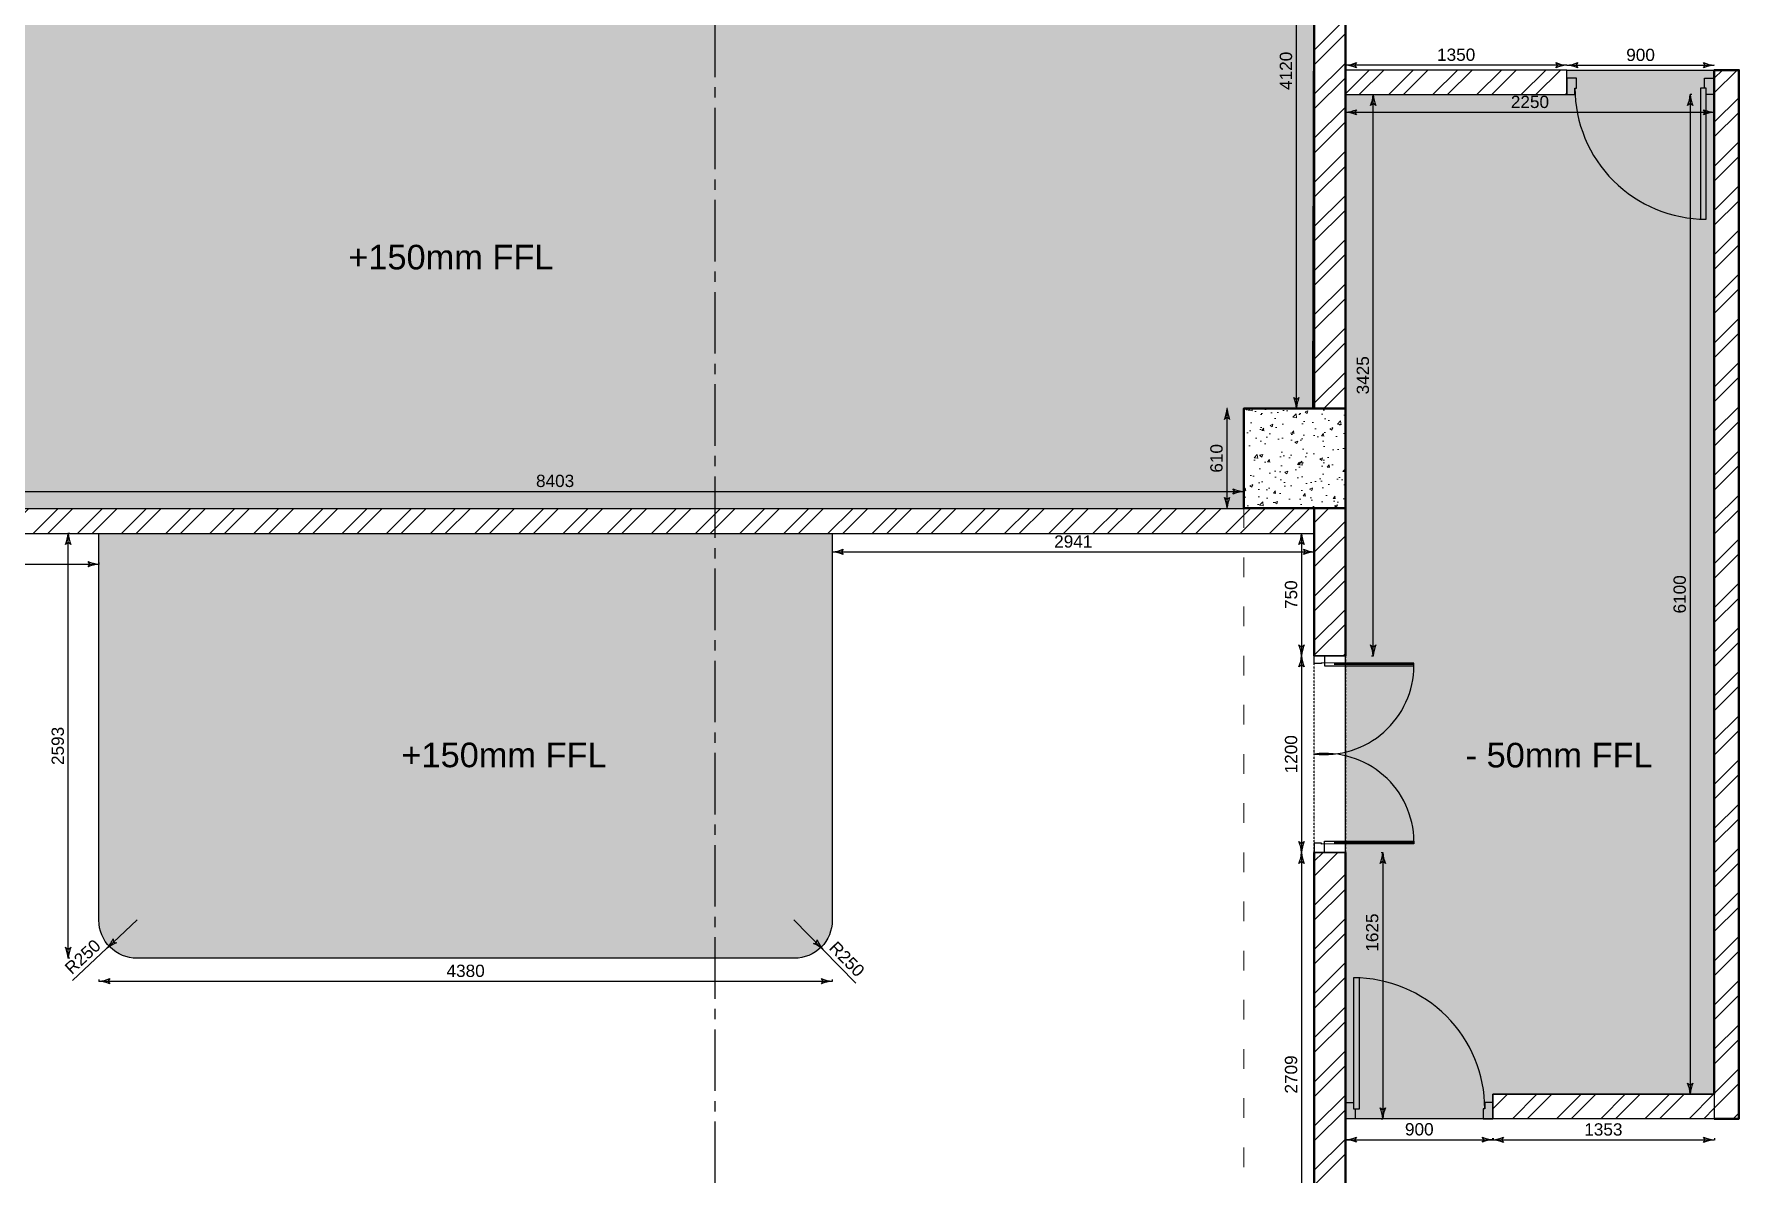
# Model space of a CAD drawing. Header units: millimetres. Extents: x 68727 to 319899, y -4876 to 265722.
# Drawn here: x 189694 to 200095, y 72182 to 79138 of the extents above; entities that cross this region are included whole.
import ezdxf

# ---------------------------------------------------------------- set-up
doc = ezdxf.new("R2010")
doc.units = ezdxf.units.MM
for name, pattern in [('ACAD_ISO03W100', [30, 12, -18]), ('CENTER2', [1.125, 0.75, -0.125, 0.125, -0.125]), ('HIDDEN', [9.525, 6.35, -3.175]), ('WALL', [21, 12, -3, 0, -3, 0, -3])]:
    doc.linetypes.add(name, pattern=pattern)
for name, color, linetype in [('Dimensions', 172, 'Continuous'), ('Door', 23, 'Continuous'), ('POLY', 6, 'Continuous')]:
    doc.layers.add(name, color=color, linetype=linetype)
for name, color, linetype, lineweight in [('HACH', 252, 'Continuous', 13), ('LS_DR_Plan Beam', 9, 'HIDDEN', 0), ('LS_DR_Wall', 7, 'Continuous', 35), ('SECTIONS', 10, 'Continuous', 25), ('wall', 5, 'Continuous', 30), ('wall1', 2, 'WALL', 25)]:
    doc.layers.add(name, color=color, linetype=linetype, lineweight=lineweight)
doc.styles.get("Standard").update_dxf_attribs({"font": 'arial.ttf'})
doc.dimstyles.new('SC-25', dxfattribs={"dimtxt": 75, "dimasz": 0.4, "dimexe": 1, "dimexo": 100, "dimgap": 25, "dimtad": 1, "dimdec": 0, "dimzin": 0, "dimdsep": 46, "dimtxsty": 'Standard', "dimblk1": 'A1', "dimblk2": 'A1', "dimsah": 1, "dimcen": 0.09, "dimdle": 3, "dimclrd": 1, "dimclre": 1, "dimclrt": 1, "dimadec": 0, "dimazin": 0, "dimtfac": 1, "dimtdec": 0, "dimtofl": 0, "dimtmove": 0, "dimatfit": 2, "dimldrblk": 'A1', "dimfxl": 10, "dimfxlon": 1, "dimtolj": 1, "dimtzin": 0, "dimarcsym": 0})
pattern_1 = [(45, (-645864.49, -131860.55), (-134.70384, 134.70384), []), (45, (-645774.69, -131860.55), (-134.70384, 134.70384), [])]
pattern_2 = [(45, (-20902.38, 0), (-134.70384, 134.70384), []), (45, (-20812.57, 0), (-134.70384, 134.70384), [])]
pattern_3 = [(0, (0, 0), (0, 69.85), [50.8, -19.05]), (90, (0, 0), (-69.85, 4e-15), [50.8, -19.05])]

# ---------------------------------------------------------------- blocks, each defined once
blk = doc.blocks.new('A1')
at = {"layer": 'wall', "color": 1}
for p, q in [((-138, 0), (-167, 40)), ((-167, -40), (-138, 0))]:
    blk.add_line(p, q, dxfattribs=at)
for centre, start, end in [((53, 586), 248, 264.8035), ((53, -586), 95.1965, 112)]:
    blk.add_arc(centre, 589, start, end, dxfattribs=at)
blk = doc.blocks.new('*D599')
at = {"layer": 'Defpoints', "color": 0, "transparency": 16777216}
for p in [(197505, 76091), (197427, 75343), (197505, 75343)]:
    blk.add_point(p, dxfattribs=at)
at = {"layer": 'Dimensions', "color": 1, "lineweight": -2, "transparency": 16777216}
for p, q in [((197427, 76091), (197426, 76091)), ((197427, 76090), (197427, 75344)), ((197427, 75343), (197426, 75343))]:
    blk.add_line(p, q, dxfattribs=at)
at = {"layer": 'Dimensions', "color": 1, "lineweight": -2, "transparency": 16777216, "xscale": 0.4, "yscale": 0.4, "zscale": 0.4}
for p, rotation in [((197427, 76091), 90), ((197427, 75343), 270)]:
    blk.add_blockref('A1', p, dxfattribs=dict(at, rotation=rotation))
at = {"layer": 'Dimensions', "color": 1, "transparency": 16777216, "insert": (197363, 75717), "char_height": 75, "attachment_point": 5, "rotation": 90}
blk.add_mtext('\\A1;750', dxfattribs=at)
blk = doc.blocks.new('*D588')
at = {"layer": 'Defpoints', "color": 0, "transparency": 16777216}
for p in [(197505, 75343), (197427, 74143), (197505, 74143)]:
    blk.add_point(p, dxfattribs=at)
at = {"layer": 'Dimensions', "color": 1, "lineweight": -2, "transparency": 16777216}
for p, q in [((197427, 75343), (197426, 75343)), ((197427, 75343), (197427, 74144)), ((197427, 74143), (197426, 74143))]:
    blk.add_line(p, q, dxfattribs=at)
at = {"layer": 'Dimensions', "color": 1, "lineweight": -2, "transparency": 16777216, "xscale": 0.4, "yscale": 0.4, "zscale": 0.4}
for p, rotation in [((197427, 75343), 90), ((197427, 74143), 270)]:
    blk.add_blockref('A1', p, dxfattribs=dict(at, rotation=rotation))
at = {"layer": 'Dimensions', "color": 1, "transparency": 16777216, "insert": (197363, 74743), "char_height": 75, "attachment_point": 5, "rotation": 90}
blk.add_mtext('\\A1;1200', dxfattribs=at)
blk = doc.blocks.new('*D589')
at = {"layer": 'Defpoints', "color": 0, "transparency": 16777216}
for p in [(197505, 74143), (197015, 71434), (197427, 71434)]:
    blk.add_point(p, dxfattribs=at)
at = {"layer": 'Dimensions', "color": 1, "lineweight": -2, "transparency": 16777216}
for p, q in [((197427, 74143), (197426, 74143)), ((197427, 74143), (197427, 71435)), ((197417, 71434), (197428, 71434))]:
    blk.add_line(p, q, dxfattribs=at)
at = {"layer": 'Dimensions', "color": 1, "lineweight": -2, "transparency": 16777216, "xscale": 0.4, "yscale": 0.4, "zscale": 0.4}
for p, rotation in [((197427, 74143), 90), ((197427, 71434), 270)]:
    blk.add_blockref('A1', p, dxfattribs=dict(at, rotation=rotation))
at = {"layer": 'Dimensions', "color": 1, "transparency": 16777216, "insert": (197363, 72789), "char_height": 75, "attachment_point": 5, "rotation": 90}
blk.add_mtext('\\A1;2709', dxfattribs=at)
blk = doc.blocks.new('*D584')
at = {"layer": 'Defpoints', "color": 0, "transparency": 16777216}
for p in [(197075, 76347), (188672, 76241), (197075, 76244)]:
    blk.add_point(p, dxfattribs=at)
at = {"layer": 'Dimensions', "color": 1, "lineweight": -2, "transparency": 16777216}
for p, q in [((188672, 76341), (188672, 76348)), ((188672, 76347), (197074, 76347)), ((197075, 76344), (197075, 76348))]:
    blk.add_line(p, q, dxfattribs=at)
at = {"layer": 'Dimensions', "color": 1, "lineweight": -2, "transparency": 16777216, "xscale": 0.4, "yscale": 0.4, "zscale": 0.4, "rotation": 180}
blk.add_blockref('A1', (188672, 76347), dxfattribs=at)
at = {"layer": 'Dimensions', "color": 1, "lineweight": -2, "transparency": 16777216, "xscale": 0.4, "yscale": 0.4, "zscale": 0.4}
blk.add_blockref('A1', (197075, 76347), dxfattribs=at)
at = {"layer": 'Dimensions', "color": 1, "transparency": 16777216, "insert": (192873, 76411), "char_height": 75, "attachment_point": 5}
blk.add_mtext('\\A1;8403', dxfattribs=at)
blk = doc.blocks.new('*D585')
at = {"layer": 'Defpoints', "color": 0, "transparency": 16777216}
for p in [(196972, 76854), (197075, 76854), (197075, 76244)]:
    blk.add_point(p, dxfattribs=at)
at = {"layer": 'Dimensions', "color": 1, "lineweight": -2, "transparency": 16777216}
for p, q in [((196975, 76854), (196971, 76854)), ((196972, 76245), (196972, 76854)), ((196975, 76244), (196971, 76244))]:
    blk.add_line(p, q, dxfattribs=at)
at = {"layer": 'Dimensions', "color": 1, "lineweight": -2, "transparency": 16777216, "xscale": 0.4, "yscale": 0.4, "zscale": 0.4}
for p, rotation in [((196972, 76854), 90), ((196972, 76244), 270)]:
    blk.add_blockref('A1', p, dxfattribs=dict(at, rotation=rotation))
at = {"layer": 'Dimensions', "color": 1, "transparency": 16777216, "insert": (196908, 76549), "char_height": 75, "attachment_point": 5, "rotation": 90}
blk.add_mtext('\\A1;610', dxfattribs=at)
blk = doc.blocks.new('*D636')
at = {"layer": 'Defpoints', "color": 0, "transparency": 16777216}
for p in [(197395, 80974), (197504, 80974), (197505, 76854)]:
    blk.add_point(p, dxfattribs=at)
at = {"layer": 'Dimensions', "color": 1, "lineweight": -2, "transparency": 16777216}
for p, q in [((197404, 80974), (197394, 80974)), ((197395, 76855), (197395, 80974)), ((197405, 76854), (197394, 76854))]:
    blk.add_line(p, q, dxfattribs=at)
at = {"layer": 'Dimensions', "color": 1, "lineweight": -2, "transparency": 16777216, "xscale": 0.4, "yscale": 0.4, "zscale": 0.4}
for p, rotation in [((197395, 80974), 90), ((197395, 76854), 270)]:
    blk.add_blockref('A1', p, dxfattribs=dict(at, rotation=rotation))
at = {"layer": 'Dimensions', "color": 1, "transparency": 16777216, "insert": (197332, 78914), "char_height": 75, "attachment_point": 5, "rotation": 90}
blk.add_mtext('\\A1;4120', dxfattribs=at)
blk = doc.blocks.new('*D637')
at = {"layer": 'Defpoints', "color": 0, "transparency": 16777216}
for p in [(190322, 73730), (190139, 73559)]:
    blk.add_point(p, dxfattribs=at)
at = {"layer": 'POLY', "color": 1, "lineweight": -2, "transparency": 16777216}
for p, q in [((190324, 73732), (190140, 73560)), ((190139, 73559), (189929, 73363))]:
    blk.add_line(p, q, dxfattribs=at)
at = {"layer": 'POLY', "color": 1, "lineweight": -2, "transparency": 16777216, "xscale": 0.4, "yscale": 0.4, "zscale": 0.4, "rotation": 223.0722419436155}
blk.add_blockref('A1', (190139, 73559), dxfattribs=at)
at = {"layer": 'POLY', "color": 1, "transparency": 16777216, "insert": (189991, 73507), "char_height": 75, "attachment_point": 5, "rotation": 43.0722}
blk.add_mtext('\\A1;R250', dxfattribs=at)
blk = doc.blocks.new('*D638')
at = {"layer": 'Defpoints', "color": 0, "transparency": 16777216}
for p in [(194332, 73730), (194507, 73552)]:
    blk.add_point(p, dxfattribs=at)
at = {"layer": 'POLY', "color": 1, "lineweight": -2, "transparency": 16777216}
for p, q in [((194330, 73732), (194507, 73552)), ((194507, 73552), (194708, 73346))]:
    blk.add_line(p, q, dxfattribs=at)
at = {"layer": 'POLY', "color": 1, "lineweight": -2, "transparency": 16777216, "xscale": 0.4, "yscale": 0.4, "zscale": 0.4, "rotation": 314.4126723441387}
blk.add_blockref('A1', (194507, 73552), dxfattribs=at)
at = {"layer": 'POLY', "color": 1, "transparency": 16777216, "insert": (194653, 73493), "char_height": 75, "attachment_point": 5, "rotation": 314.4127}
blk.add_mtext('\\A1;R250', dxfattribs=at)
blk = doc.blocks.new('*D639')
at = {"layer": 'Defpoints', "color": 0, "transparency": 16777216}
for p in [(188672, 76091), (190090, 76091), (190090, 75903)]:
    blk.add_point(p, dxfattribs=at)
at = {"layer": 'Dimensions', "color": 1, "lineweight": -2, "transparency": 16777216}
for p, q in [((188672, 75913), (188672, 75902)), ((188672, 75903), (190089, 75903)), ((190090, 75913), (190090, 75902))]:
    blk.add_line(p, q, dxfattribs=at)
at = {"layer": 'Dimensions', "color": 1, "lineweight": -2, "transparency": 16777216, "xscale": 0.4, "yscale": 0.4, "zscale": 0.4, "rotation": 180}
blk.add_blockref('A1', (188672, 75903), dxfattribs=at)
at = {"layer": 'Dimensions', "color": 1, "lineweight": -2, "transparency": 16777216, "xscale": 0.4, "yscale": 0.4, "zscale": 0.4}
blk.add_blockref('A1', (190090, 75903), dxfattribs=at)
at = {"layer": 'Dimensions', "color": 1, "transparency": 16777216, "insert": (189381, 75966), "char_height": 75, "attachment_point": 5}
blk.add_mtext('\\A1;1418', dxfattribs=at)
blk = doc.blocks.new('*D833')
at = {"layer": 'Defpoints', "color": 0, "transparency": 16777216}
for p in [(197695, 78769), (199945, 78769), (199945, 78661)]:
    blk.add_point(p, dxfattribs=at)
at = {"layer": 'Dimensions', "color": 1, "lineweight": -2, "transparency": 16777216}
for p, q in [((197695, 78669), (197695, 78660)), ((197695, 78661), (199944, 78661)), ((199945, 78669), (199945, 78660))]:
    blk.add_line(p, q, dxfattribs=at)
at = {"layer": 'Dimensions', "color": 1, "lineweight": -2, "transparency": 16777216, "xscale": 0.4, "yscale": 0.4, "zscale": 0.4, "rotation": 180}
blk.add_blockref('A1', (197695, 78661), dxfattribs=at)
at = {"layer": 'Dimensions', "color": 1, "lineweight": -2, "transparency": 16777216, "xscale": 0.4, "yscale": 0.4, "zscale": 0.4}
blk.add_blockref('A1', (199945, 78661), dxfattribs=at)
at = {"layer": 'Dimensions', "color": 1, "transparency": 16777216, "insert": (198820, 78724), "char_height": 75, "attachment_point": 5}
blk.add_mtext('\\A1;2250', dxfattribs=at)
blk = doc.blocks.new('*D834')
at = {"layer": 'Defpoints', "color": 0, "transparency": 16777216}
for p in [(199945, 78769), (199798, 72669), (199945, 72669)]:
    blk.add_point(p, dxfattribs=at)
at = {"layer": 'Dimensions', "color": 1, "lineweight": -2, "transparency": 16777216}
for p, q in [((199808, 78769), (199797, 78769)), ((199798, 78768), (199798, 72669)), ((199808, 72669), (199797, 72669))]:
    blk.add_line(p, q, dxfattribs=at)
at = {"layer": 'Dimensions', "color": 1, "lineweight": -2, "transparency": 16777216, "xscale": 0.4, "yscale": 0.4, "zscale": 0.4}
for p, rotation in [((199798, 78769), 90), ((199798, 72669), 270)]:
    blk.add_blockref('A1', p, dxfattribs=dict(at, rotation=rotation))
at = {"layer": 'Dimensions', "color": 1, "transparency": 16777216, "insert": (199734, 75719), "char_height": 75, "attachment_point": 5, "rotation": 90}
blk.add_mtext('\\A1;6100', dxfattribs=at)
blk = doc.blocks.new('*D836')
at = {"layer": 'Defpoints', "color": 0, "transparency": 16777216}
for p in [(197695, 74143), (197695, 72519), (197922, 72519)]:
    blk.add_point(p, dxfattribs=at)
at = {"layer": 'Dimensions', "color": 1, "lineweight": -2, "transparency": 16777216}
for p, q in [((197912, 74143), (197923, 74143)), ((197922, 74143), (197922, 72519)), ((197912, 72519), (197923, 72519))]:
    blk.add_line(p, q, dxfattribs=at)
at = {"layer": 'Dimensions', "color": 1, "lineweight": -2, "transparency": 16777216, "xscale": 0.4, "yscale": 0.4, "zscale": 0.4}
for p, rotation in [((197922, 74143), 90), ((197922, 72519), 270)]:
    blk.add_blockref('A1', p, dxfattribs=dict(at, rotation=rotation))
at = {"layer": 'Dimensions', "color": 1, "transparency": 16777216, "insert": (197858, 73655), "char_height": 75, "attachment_point": 5, "rotation": 90}
blk.add_mtext('\\A1;1625', dxfattribs=at)
blk = doc.blocks.new('*D835')
at = {"layer": 'Defpoints', "color": 0, "transparency": 16777216}
for p in [(197695, 78769), (197864, 78769), (197695, 75343)]:
    blk.add_point(p, dxfattribs=at)
at = {"layer": 'Dimensions', "color": 1, "lineweight": -2, "transparency": 16777216}
for p, q in [((197854, 78769), (197865, 78769)), ((197864, 75344), (197864, 78768)), ((197854, 75343), (197865, 75343))]:
    blk.add_line(p, q, dxfattribs=at)
at = {"layer": 'Dimensions', "color": 1, "lineweight": -2, "transparency": 16777216, "xscale": 0.4, "yscale": 0.4, "zscale": 0.4}
for p, rotation in [((197864, 78769), 90), ((197864, 75343), 270)]:
    blk.add_blockref('A1', p, dxfattribs=dict(at, rotation=rotation))
at = {"layer": 'Dimensions', "color": 1, "transparency": 16777216, "insert": (197801, 77056), "char_height": 75, "attachment_point": 5, "rotation": 90}
blk.add_mtext('\\A1;3425', dxfattribs=at)
blk = doc.blocks.new('D900')
for points in [[(0, 840), (0, 900), (100, 900), (100, 850), (60, 850), (60, 840)], [(0, 60), (0, 0), (100, 0), (100, 50), (60, 50), (60, 60)]]:
    blk.add_lwpolyline(points, close=True)
blk.add_lwpolyline([(60, 850, -0.414214), (860, 50), (60, 50), (60, 85), (859, 85)], format="xyb")
blk = doc.blocks.new('*D841')
at = {"layer": 'Defpoints', "color": 0, "transparency": 16777216}
for p in [(190090, 73938), (194564, 73938), (194564, 73358)]:
    blk.add_point(p, dxfattribs=at)
at = {"layer": 'POLY', "color": 1, "lineweight": -2, "transparency": 16777216}
for p, q in [((190090, 73368), (190090, 73357)), ((190090, 73358), (194563, 73358)), ((194564, 73368), (194564, 73357))]:
    blk.add_line(p, q, dxfattribs=at)
at = {"layer": 'POLY', "color": 1, "lineweight": -2, "transparency": 16777216, "xscale": 0.4, "yscale": 0.4, "zscale": 0.4, "rotation": 180}
blk.add_blockref('A1', (190090, 73358), dxfattribs=at)
at = {"layer": 'POLY', "color": 1, "lineweight": -2, "transparency": 16777216, "xscale": 0.4, "yscale": 0.4, "zscale": 0.4}
blk.add_blockref('A1', (194564, 73358), dxfattribs=at)
at = {"layer": 'POLY', "color": 1, "transparency": 16777216, "insert": (192327, 73421), "char_height": 75, "attachment_point": 5}
blk.add_mtext('\\A1;4380', dxfattribs=at)
blk = doc.blocks.new('*D842')
at = {"layer": 'Defpoints', "color": 0, "transparency": 16777216}
for p in [(189902, 76091), (190604, 76091), (190604, 73498)]:
    blk.add_point(p, dxfattribs=at)
at = {"layer": 'POLY', "color": 1, "lineweight": -2, "transparency": 16777216}
for p, q in [((189912, 76091), (189901, 76091)), ((189902, 73499), (189902, 76090)), ((189912, 73498), (189901, 73498))]:
    blk.add_line(p, q, dxfattribs=at)
at = {"layer": 'POLY', "color": 1, "lineweight": -2, "transparency": 16777216, "xscale": 0.4, "yscale": 0.4, "zscale": 0.4}
for p, rotation in [((189902, 76091), 90), ((189902, 73498), 270)]:
    blk.add_blockref('A1', p, dxfattribs=dict(at, rotation=rotation))
at = {"layer": 'POLY', "color": 1, "transparency": 16777216, "insert": (189839, 74794), "char_height": 75, "attachment_point": 5, "rotation": 90}
blk.add_mtext('\\A1;2593', dxfattribs=at)
blk = doc.blocks.new('*D845')
at = {"layer": 'Defpoints', "color": 0, "transparency": 16777216}
for p in [(194564, 76090), (197505, 76090), (197505, 75978)]:
    blk.add_point(p, dxfattribs=at)
at = {"layer": 'POLY', "color": 1, "lineweight": -2, "transparency": 16777216}
for p, q in [((194564, 75988), (194564, 75977)), ((194564, 75978), (197504, 75978)), ((197505, 75988), (197505, 75977))]:
    blk.add_line(p, q, dxfattribs=at)
at = {"layer": 'POLY', "color": 1, "lineweight": -2, "transparency": 16777216, "xscale": 0.4, "yscale": 0.4, "zscale": 0.4, "rotation": 180}
blk.add_blockref('A1', (194564, 75978), dxfattribs=at)
at = {"layer": 'POLY', "color": 1, "lineweight": -2, "transparency": 16777216, "xscale": 0.4, "yscale": 0.4, "zscale": 0.4}
blk.add_blockref('A1', (197505, 75978), dxfattribs=at)
at = {"layer": 'POLY', "color": 1, "transparency": 16777216, "insert": (196034, 76041), "char_height": 75, "attachment_point": 5}
blk.add_mtext('\\A1;2941', dxfattribs=at)
blk = doc.blocks.new('*D874')
at = {"layer": 'Defpoints', "color": 0, "transparency": 16777216}
for p in [(197695, 78948), (197695, 78919), (199045, 78919)]:
    blk.add_point(p, dxfattribs=at)
at = {"layer": 'POLY', "color": 1, "lineweight": -2, "transparency": 16777216}
for p, q in [((197695, 78948), (197695, 78949)), ((199044, 78948), (197695, 78948)), ((199045, 78948), (199045, 78949))]:
    blk.add_line(p, q, dxfattribs=at)
at = {"layer": 'POLY', "color": 1, "lineweight": -2, "transparency": 16777216, "xscale": 0.4, "yscale": 0.4, "zscale": 0.4, "rotation": 180}
blk.add_blockref('A1', (197695, 78948), dxfattribs=at)
at = {"layer": 'POLY', "color": 1, "lineweight": -2, "transparency": 16777216, "xscale": 0.4, "yscale": 0.4, "zscale": 0.4}
blk.add_blockref('A1', (199045, 78948), dxfattribs=at)
at = {"layer": 'POLY', "color": 1, "transparency": 16777216, "insert": (198370, 79012), "char_height": 75, "attachment_point": 5}
blk.add_mtext('\\A1;1350', dxfattribs=at)
blk = doc.blocks.new('*D875')
at = {"layer": 'Defpoints', "color": 0, "transparency": 16777216}
for p in [(199945, 78948), (199045, 78919), (199945, 78919)]:
    blk.add_point(p, dxfattribs=at)
at = {"layer": 'POLY', "color": 1, "lineweight": -2, "transparency": 16777216}
for p, q in [((199045, 78948), (199045, 78949)), ((199045, 78948), (199944, 78948)), ((199945, 78948), (199945, 78949))]:
    blk.add_line(p, q, dxfattribs=at)
at = {"layer": 'POLY', "color": 1, "lineweight": -2, "transparency": 16777216, "xscale": 0.4, "yscale": 0.4, "zscale": 0.4, "rotation": 180}
blk.add_blockref('A1', (199045, 78948), dxfattribs=at)
at = {"layer": 'POLY', "color": 1, "lineweight": -2, "transparency": 16777216, "xscale": 0.4, "yscale": 0.4, "zscale": 0.4}
blk.add_blockref('A1', (199945, 78948), dxfattribs=at)
at = {"layer": 'POLY', "color": 1, "transparency": 16777216, "insert": (199495, 79011), "char_height": 75, "attachment_point": 5}
blk.add_mtext('\\A1;900', dxfattribs=at)
blk = doc.blocks.new('*D876')
at = {"layer": 'Defpoints', "color": 0, "transparency": 16777216}
for p in [(197695, 72519), (198595, 72519), (198595, 72391)]:
    blk.add_point(p, dxfattribs=at)
at = {"layer": 'POLY', "color": 1, "lineweight": -2, "transparency": 16777216}
for p, q in [((197695, 72401), (197695, 72390)), ((197695, 72391), (198594, 72391)), ((198595, 72401), (198595, 72390))]:
    blk.add_line(p, q, dxfattribs=at)
at = {"layer": 'POLY', "color": 1, "lineweight": -2, "transparency": 16777216, "xscale": 0.4, "yscale": 0.4, "zscale": 0.4, "rotation": 180}
blk.add_blockref('A1', (197695, 72391), dxfattribs=at)
at = {"layer": 'POLY', "color": 1, "lineweight": -2, "transparency": 16777216, "xscale": 0.4, "yscale": 0.4, "zscale": 0.4}
blk.add_blockref('A1', (198595, 72391), dxfattribs=at)
at = {"layer": 'POLY', "color": 1, "transparency": 16777216, "insert": (198145, 72454), "char_height": 75, "attachment_point": 5}
blk.add_mtext('\\A1;900', dxfattribs=at)
blk = doc.blocks.new('*D877')
at = {"layer": 'Defpoints', "color": 0, "transparency": 16777216}
for p in [(199945, 72669), (198592, 72519), (199945, 72390)]:
    blk.add_point(p, dxfattribs=at)
at = {"layer": 'POLY', "color": 1, "lineweight": -2, "transparency": 16777216}
for p, q in [((198592, 72400), (198592, 72389)), ((198592, 72390), (199944, 72390)), ((199945, 72400), (199945, 72389))]:
    blk.add_line(p, q, dxfattribs=at)
at = {"layer": 'POLY', "color": 1, "lineweight": -2, "transparency": 16777216, "xscale": 0.4, "yscale": 0.4, "zscale": 0.4, "rotation": 180}
blk.add_blockref('A1', (198592, 72390), dxfattribs=at)
at = {"layer": 'POLY', "color": 1, "lineweight": -2, "transparency": 16777216, "xscale": 0.4, "yscale": 0.4, "zscale": 0.4}
blk.add_blockref('A1', (199945, 72390), dxfattribs=at)
at = {"layer": 'POLY', "color": 1, "transparency": 16777216, "insert": (199268, 72453), "char_height": 75, "attachment_point": 5}
blk.add_mtext('\\A1;1353', dxfattribs=at)

msp = doc.modelspace()

# ---------------------------------------------------------------- hatches: boundary and pattern name
at = {"layer": 'HACH'}
h = msp.add_hatch(dxfattribs=at)
h.set_pattern_fill('ANSI32', color=256, scale=20)
h.set_pattern_definition([(45, (21476.79, 0), (-134.70384, 134.70384), []), (45, (21566.59, 0), (-134.70384, 134.70384), [])])
h.paths.add_polyline_path([(197694.6, 80974.2), (197504.5, 80974.2), (197504.6, 79711.2), (197504.4, 79531.2), (197504.6, 79531.2), (197504.6, 76854.2), (197694.6, 76854.2)])
h = msp.add_hatch(dxfattribs=at)
h.set_pattern_fill('ANSI32', color=5, scale=20)
h.set_pattern_definition(pattern_2)
h.paths.add_polyline_path([(199044.9, 78918.7), (197694.6, 78918.7), (197694.6, 78768.7), (199044.9, 78768.6)])
h.paths.add_polyline_path([(199944.9, 72668.7), (198594.6, 72668.7), (198594.6, 72518.7), (199944.9, 72518.7)])
h = msp.add_hatch(dxfattribs=at)
h.set_pattern_fill('ANSI32', color=256, scale=20)
h.set_pattern_definition(pattern_2)
h.paths.add_polyline_path([(200094.9, 78918.7), (199944.9, 78918.7), (199944.9, 78868.6), (199944.9, 78868.6), (199944.9, 78768.6), (199944.9, 72668.7), (199944.9, 72518.7), (200094.9, 72518.7)])
h = msp.add_hatch(dxfattribs=at)
h.set_pattern_fill('AR-CONC', color=256)
h.set_pattern_definition([(50, (-645864.49, -131860.55), (182.18467, -15.939086), [19.05, -209.55]), (355, (-645864.49, -131860.55), (-35.24342, 191.056845), [15.24, -167.640584]), (100.451445, (-645849.3, -131861.88), (146.941247, 175.117752), [16.19001, -178.090245]), (46.1842, (-645864.5, -131809.75), (271.07904, -42.04233), [28.575, -314.325]), (96.635558, (-645841.9, -131813.25), (237.404134, 247.426125), [24.28502, -267.13561]), (351.18415, (-645864.5, -131809.75), (237.40413, 247.426125), [22.85997, -251.45973]), (21, (-645839.09, -131822.45), (151.61439, -102.265198), [19.05, -209.55]), (326, (-645839.09, -131822.45), (61.80203, 184.187966), [15.24, -167.64]), (71.451445, (-645826.46, -131830.97), (213.41642, 81.92277), [16.19001, -178.089938]), (37.5, (-645864.49, -131860.55), (3.0886033, 84.555039), [0, -165.608, 0, -170.18, 0, -168.275]), (7.5, (-645864.49, -131860.55), (66.8196625, 100.180575), [0, -97.028, 0, -161.798, 0, -64.135]), (327.5, (-645921.13, -131860.55), (135.590595, -5.728744), [0, -63.5, 0, -198.12, 0, -262.89]), (317.5, (-645946.53, -131860.55), (148.129181, 25.426491), [0, -82.55, 0, -131.572, 0, -186.69])])
h.paths.add_polyline_path([(197694.6, 76244.2), (197694.6, 76854.2), (197074.6, 76854.2), (197074.6, 76244.2)])
h = msp.add_hatch(dxfattribs=at)
h.set_pattern_fill('ANSI32', color=5, scale=20)
h.set_pattern_definition([(45, (50946.15, 77709.6), (-134.70384, 134.70384), []), (45, (51035.96, 77709.6), (-134.70384, 134.70384), [])])
h.paths.add_polyline_path([(188671.8, 76241.4), (188671.8, 76091.1), (197504.6, 76090), (197504.6, 76241.1)])
h = msp.add_hatch(dxfattribs=at)
h.set_pattern_fill('ANSI32', color=256, scale=20)
h.set_pattern_definition(pattern_1)
h.paths.add_polyline_path([(197504.6, 75344.2), (197694.6, 75344.2), (197694.6, 76244.2), (197504.6, 76244.2)])
h = msp.add_hatch(dxfattribs=at)
h.set_pattern_fill('ANSI32', color=256, scale=20)
h.set_pattern_definition(pattern_1)
h.paths.add_polyline_path([(197694.6, 74143.2), (197504.6, 74143.2), (197504.6, 71434.2), (197694.6, 71434.2)])
at = {"layer": 'POLY'}
h = msp.add_hatch(dxfattribs=at)
h.set_pattern_fill('ANGLE', color=252, scale=10)
h.set_pattern_definition([(0, (-825.615, 0), (0, 69.85), [50.8, -19.05]), (90, (-825.615, 0), (-69.85, 4e-15), [50.8, -19.05])])
h.paths.add_polyline_path([(193669.6, 82403.2), (197527.6, 82403.2), (197527.6, 81619.2), (197037.6, 81619.2), (197037.6, 80974.2), (197504.5, 80974.2), (197493.1, 76854.2), (197074.6, 76854.2), (197074.6, 76241.1), (187477.7, 76241.5), (187467.8, 76905.7), (187257.8, 76905.7), (187257.8, 79531.2), (188835.6, 79531.2), (188835.6, 79371.2), (189445.6, 79371.2), (189445.6, 79531.2), (193037.6, 79531.2), (193037.6, 79371.2), (193669.6, 79371.2)])
h = msp.add_hatch(dxfattribs=at)
h.set_pattern_fill('ANGLE', color=33, scale=10)
h.set_pattern_definition(pattern_3)
edge = h.paths.add_edge_path()
edge.add_line((199044.9, 78768.7), (199044.9, 78918.7))
edge.add_line((199044.9, 78918.7), (199944.9, 78918.7))
edge.add_line((199944.9, 78918.7), (199944.9, 72668.7))
edge.add_line((199944.9, 72668.7), (198594.6, 72668.7))
edge.add_line((198594.6, 72668.7), (198594.6, 72518.7))
edge.add_line((198594.6, 72518.7), (197694.6, 72518.7))
edge.add_line((197694.6, 72518.7), (197694.9, 78768.7))
edge.add_line((197694.9, 78768.7), (199044.9, 78768.6))
h = msp.add_hatch(dxfattribs=at)
h.set_pattern_fill('ANGLE', color=252, scale=10)
h.set_pattern_definition(pattern_3)
edge = h.paths.add_edge_path()
edge.add_arc((194331.8, 73730.1), 232, -90, 0, ccw=False)
edge.add_line((194331.8, 73498.1), (190321.8, 73498.1))
edge.add_arc((190321.8, 73730.1), 232, 180, 270, ccw=False)
edge.add_line((190089.8, 73730.1), (190089.8, 76090.7))
edge.add_line((190089.8, 76090.7), (194563.8, 76090.7))
edge.add_line((194563.8, 76090.7), (194563.8, 73730.1))

# ---------------------------------------------------------------- linework, layer by layer
at = {"color": 5}
for points in [[(199044.9, 78768.7), (199044.9, 78918.7), (197694.6, 78918.7)], [(197694.6, 78768.7), (199044.9, 78768.6)]]:
    msp.add_lwpolyline(points, dxfattribs=at)
for points in [[(188671.8, 76091.1), (197504.6, 76090), (197504.6, 76241.1), (188671.8, 76241.4)], [(198594.6, 72668.7), (199944.9, 72668.7), (199944.9, 72518.7), (198594.6, 72518.7)]]:
    msp.add_lwpolyline(points, close=True, dxfattribs=at)
at = {"layer": 'Door'}
for points in [[(198112.6, 75283.4), (198112.6, 75298.9), (197547.5, 75302), (197547.5, 75296.2), (197504.6, 75296.2), (197504.6, 75344), (197566.1, 75344), (197566.1, 75283.4), (198112.6, 75283.4)], [(198112.6, 75296.2), (197626.5, 75296.2)], [(198112.6, 75290.4), (197626.5, 75290.4)], [(198112.6, 74212.4), (198112.6, 74196.9), (197547.5, 74193.8), (197547.5, 74199.6), (197504.6, 74199.6), (197504.6, 74144.2), (197566.1, 74144.2), (197566.1, 74212.4), (198112.6, 74212.4)], [(198112.6, 74205.4), (197626.5, 74205.4)], [(198112.6, 74199.6), (197626.5, 74199.6)]]:
    msp.add_lwpolyline(points, dxfattribs=at)
for centre, radius, start, end in [((197566.1, 75287.2), 546.5, 263.53636, 359.60158), ((197570.4, 74206), 542.2, 0.67982, 96.97113)]:
    msp.add_arc(centre, radius, start, end, dxfattribs=at)
at = {"layer": 'HACH'}
for points in [[(199044.9, 78918.7), (199944.9, 78918.7)], [(197694.6, 72518.7), (198594.6, 72518.7)]]:
    msp.add_lwpolyline(points, dxfattribs=at)
at = {"layer": 'LS_DR_Plan Beam', "linetype": 'ACAD_ISO03W100', "ltscale": 10, "transparency": 33554508}
msp.add_line((197074.6, 76244.2), (197074.6, 71434.2), dxfattribs=at)
at = {"layer": 'LS_DR_Wall', "ltscale": 0.25}
for p, q in [((197504.6, 75343.2), (197694.6, 75343.2)), ((197504.6, 74143.2), (197694.6, 74143.2))]:
    msp.add_line(p, q, dxfattribs=at)
at = {"layer": 'LS_DR_Wall', "lineweight": 50, "ltscale": 0.25}
for points in [[(197694.6, 75343.2), (197694.6, 82553.2), (197058.6, 82553.2), (197058.6, 82403.2), (197527.6, 82403.2), (197527.6, 81619.2), (197037.6, 81619.2), (197037.6, 80974.2), (197504.5, 80974.2), (197504.5, 79711.2), (197504.5, 79711.2), (197504.5, 79531.2), (197504.6, 79531.2), (197504.6, 76854.2), (197074.6, 76854.2), (197074.6, 76244.2), (197504.6, 76244.2), (197504.6, 75343.2)], [(199944.9, 72518.7), (200094.9, 72518.7), (200094.9, 78918.7), (199944.9, 78918.7), (199944.9, 78768.7), (199944.9, 72668.7)], [(197504.6, 74144.2), (197504.6, 71434.2), (197014.6, 71434.2), (197014.6, 70824.2), (197504.6, 70824.2), (197504.6, 65945.2), (197034.6, 65945.2), (197034.6, 65335.2), (197494.6, 65335.2), (197494.6, 63233.2), (197014.6, 63233.2), (197014.6, 62623.2), (197694.6, 62623.2), (197694.6, 74144.2)]]:
    msp.add_lwpolyline(points, dxfattribs=at)
msp.add_lwpolyline([(197074.6, 76854.2), (197694.6, 76854.2), (197694.6, 76244.2), (197074.6, 76244.2)], close=True, dxfattribs=at)
at = {"layer": 'POLY'}
for points in [[(193669.6, 82403.2), (197527.6, 82403.2), (197527.6, 81619.2), (197037.6, 81619.2), (197037.6, 80974.2), (197504.5, 80974.2), (197493.1, 76854.2), (197074.6, 76854.2), (197074.6, 76241.1), (187477.7, 76241.5), (187467.8, 76905.7), (187257.8, 76905.7), (187257.8, 79531.2), (188835.6, 79531.2), (188835.6, 79371.2), (189445.6, 79371.2), (189445.6, 79531.2), (193037.6, 79531.2), (193037.6, 79371.2), (193669.6, 79371.2), (193669.6, 82403.2)], [(199044.9, 78768.7), (199044.9, 78918.7), (199944.9, 78918.7), (199944.9, 72668.7), (198594.6, 72668.7), (198594.6, 72518.7), (197694.6, 72518.7), (197694.9, 78768.7), (199044.9, 78768.6)]]:
    msp.add_lwpolyline(points, dxfattribs=at)
at = {"layer": 'SECTIONS', "linetype": 'CENTER2', "ltscale": 500}
msp.add_lwpolyline([(193847.9, 82626.1), (193847.9, 57155.8)], dxfattribs=at)
at = {"layer": 'SECTIONS', "lineweight": 30}
msp.add_lwpolyline([(194563.8, 73730.1, -0.4142136), (194331.8, 73498.1), (190321.8, 73498.1, -0.4142136), (190089.8, 73730.1), (190089.8, 76090.7), (194563.8, 76090.7)], format="xyb", close=True, dxfattribs=at)
at = {"layer": 'wall1'}
msp.add_lwpolyline([(197504.6, 75343.2), (197694.6, 75343.2), (197694.6, 74143.2), (197504.6, 74143.2)], close=True, dxfattribs=at)

# ---------------------------------------------------------------- block references
at = {"layer": 'Door', "xscale": -1}
for p, rotation in [((199944.9, 78868.6), 90), ((197694.6, 72518.7), 270)]:
    msp.add_blockref('D900', p, dxfattribs=dict(at, rotation=rotation))

# ---------------------------------------------------------------- texts
at = {"color": 7, "char_height": 150, "attachment_point": 1}
for s, insert in [('\\pxt5;+150mm FFL', (191611, 77852.2)), ('\\pxt5;+150mm FFL', (191935.4, 74814)), ('\\pxt5;- 50mm FFL', (198427.7, 74812.9))]:
    msp.add_mtext_dynamic_manual_height_columns(s, width=24159.375, gutter_width=47.5, heights=[47.9], dxfattribs=dict(at, insert=insert))

# ---------------------------------------------------------------- dimensions: what is measured, and where the dimension line sits
at = {"layer": 'Dimensions'}
for base, p1, p2, picture, middle in [((197395.1, 80974.2), (197504.6, 76854.2), (197504.5, 80974.2), '*D636', (197331.8, 78914.2)), ((197864.2845, 78768.6806), (197694.5855, 75343.1933), (197694.5855, 78768.6806), '*D835', (197800.9659, 77055.937)), ((199797.5, 72668.7), (199944.9, 78768.7), (199944.9, 72668.7), '*D834', (199734.2, 75718.7)), ((196971.8, 76854.2), (197074.6, 76244.2), (197074.6, 76854.2), '*D585', (196908.5, 76549.2))]:
    dim = msp.add_linear_dim(base=base, p1=p1, p2=p2, angle=90, dimstyle='SC-25', dxfattribs=at)
    dim.commit()
    dim.dimension.update_dxf_attribs({"geometry": picture, "text_midpoint": middle})
for base, p1, p2, picture, middle in [((199944.9, 78660.5), (197694.6, 78768.7), (199944.9, 78768.7), '*D833', (198819.7, 78723.8)), ((190089.8, 75903.1), (188671.8, 76091.1), (190089.8, 76091.1), '*D639', (189380.8, 75966.4))]:
    dim = msp.add_linear_dim(base=base, p1=p1, p2=p2, dimstyle='SC-25', dxfattribs=at)
    dim.commit()
    dim.dimension.update_dxf_attribs({"geometry": picture, "text_midpoint": middle})
dim = msp.add_linear_dim(base=(197074.6, 76347.3), p1=(188671.8, 76241.4), p2=(197074.6, 76244.2), dimstyle='SC-25', override={"dimtmove": 1}, dxfattribs=at)
dim.commit()
dim.dimension.update_dxf_attribs({"geometry": '*D584', "text_midpoint": (192873.2, 76410.6)})
dim = msp.add_linear_dim(base=(197426.7, 75343.2), p1=(197504.6, 76090.5), p2=(197504.6, 75343.2), angle=90, text='750', dimstyle='SC-25', dxfattribs=at)
dim.commit()
dim.dimension.update_dxf_attribs({"geometry": '*D599', "text_midpoint": (197363.4, 75716.9)})
for base, p1, p2, picture, middle in [((197426.7, 74143.2), (197504.6, 75343.2), (197504.6, 74143.2), '*D588', (197363.4, 74743.2)), ((197426.7, 71434.2), (197504.6, 74143.2), (197014.6, 71434.2), '*D589', (197363.4, 72788.7))]:
    dim = msp.add_linear_dim(base=base, p1=p1, p2=p2, angle=90, dimstyle='SC-25', override={"dimtmove": 1}, dxfattribs=at)
    dim.commit()
    dim.dimension.update_dxf_attribs({"geometry": picture, "text_midpoint": middle})
dim = msp.add_linear_dim(base=(197921.5985, 72518.6806), p1=(197694.5855, 74143.1933), p2=(197694.5855, 72518.6806), angle=90, dimstyle='SC-25', dxfattribs=at)
dim.commit()
dim.dimension.update_dxf_attribs({"geometry": '*D836', "text_midpoint": (197921.5985, 73655.2507), "dimtype": 160})
at = {"layer": 'POLY'}
for base, p1, p2, picture, middle in [((197694.6, 78948.2), (199044.9, 78918.7), (197694.6, 78918.7), '*D874', (198369.7, 79011.5)), ((199944.9, 78948.2), (199044.9, 78918.7), (199944.9, 78918.7), '*D875', (199494.9, 79011.5)), ((197504.6, 75977.7), (194563.8, 76090.4), (197504.6, 76090), '*D845', (196034.2, 76041)), ((199944.9, 72389.8), (198591.9, 72518.7), (199944.9, 72668.7), '*D877', (199268.4, 72453.2)), ((198594.6, 72390.8), (197694.6, 72518.7), (198594.6, 72518.7), '*D876', (198144.6, 72454.1))]:
    dim = msp.add_linear_dim(base=base, p1=p1, p2=p2, dimstyle='SC-25', dxfattribs=at)
    dim.commit()
    dim.dimension.update_dxf_attribs({"geometry": picture, "text_midpoint": middle})
dim = msp.add_linear_dim(base=(189902.1, 76090.9), p1=(190603.7, 73498.1), p2=(190604, 76090.9), angle=90, dimstyle='SC-25', dxfattribs=at)
dim.commit()
dim.dimension.update_dxf_attribs({"geometry": '*D842', "text_midpoint": (189838.7, 74794.5)})
dim = msp.add_linear_dim(base=(194563.8, 73357.6), p1=(190089.8, 73937.9), p2=(194563.8, 73937.9), text='4380', dimstyle='SC-25', dxfattribs=at)
dim.commit()
dim.dimension.update_dxf_attribs({"geometry": '*D841', "text_midpoint": (192326.8, 73420.9)})
for center, mpoint, picture, middle in [((190321.8, 73730.1), (190139.2, 73559.4), '*D637', (189990.8, 73507.3)), ((194331.8, 73730.1), (194506.8, 73551.5), '*D638', (194652.8, 73493))]:
    dim = msp.add_radius_dim(center=center, mpoint=mpoint, dimstyle='SC-25', dxfattribs=at)
    dim.commit()
    dim.dimension.update_dxf_attribs({"geometry": picture, "text_midpoint": middle})

doc.saveas('drawing.dxf')
